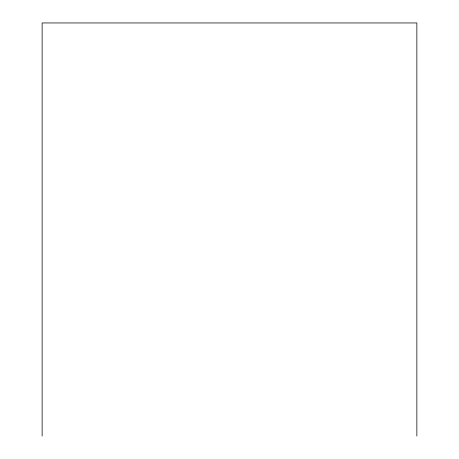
<?xml version="1.0" encoding="UTF-8"?>
<svg xmlns="http://www.w3.org/2000/svg" width="459" height="459" viewBox="0 0 459 459"><rect width="100%" height="100%" fill="white"/><g stroke="black" fill="none" stroke-linecap="round" stroke-linejoin="round"><path stroke-width="0.69" d="M416.864 436.05L416.864 22.95L42.136 22.95L42.136 436.05"/></g></svg>
